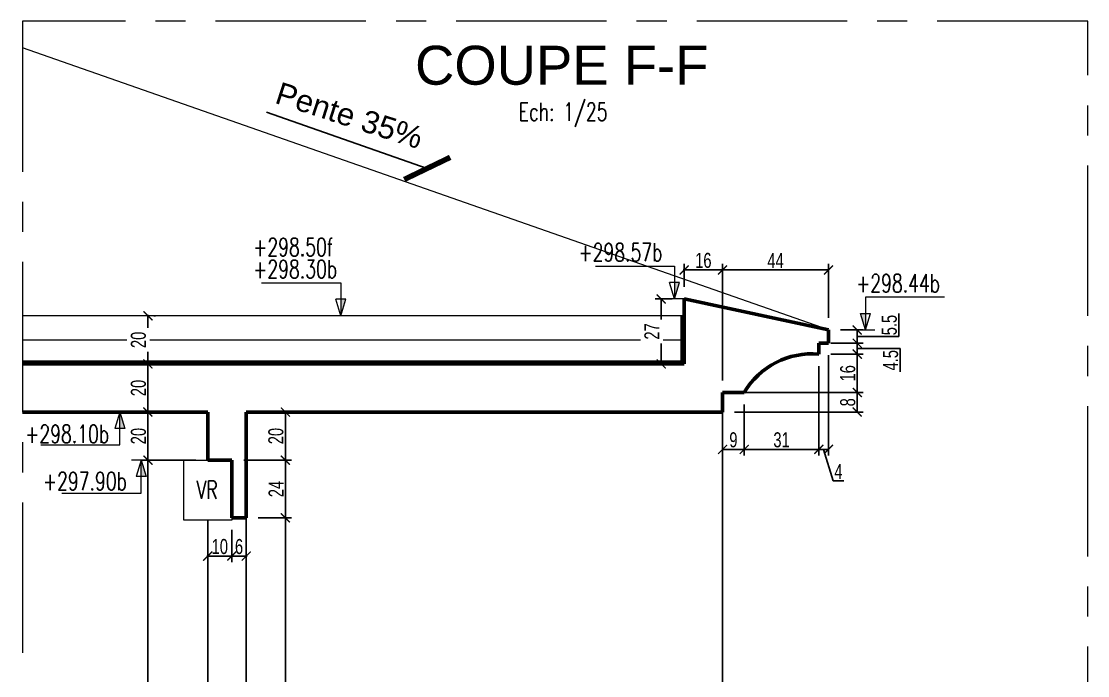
# Model space of a CAD drawing. Header units: metres. Extents: x -12536 to 12621, y -17191 to 9596.
# Drawn here: x 8308.6 to 8751.9, y 3611.3 to 3883.3 of the extents above; entities that cross this region are included whole.
import ezdxf
from ezdxf.enums import TextEntityAlignment as Align

# ---------------------------------------------------------------- set-up
doc = ezdxf.new("R2010")
doc.units = ezdxf.units.M
doc.header["$MEASUREMENT"] = 0
doc.header["$PDMODE"] = 2
doc.header["$PDSIZE"] = 0.25
doc.linetypes.add('AXES', pattern=[2, 1.25, -0.25, 0.25, -0.25])
doc.linetypes.add('CACHE2', pattern=[4.7625, 3.175, -1.5875])
for name, color, linetype, lineweight in [('B-AXE', 1, 'AXES', 13), ('B-CAC', 5, 'CACHE2', 9), ('B-COT', 1, 'Continuous', 18), ('B-T-VUE', 3, 'Continuous', 30), ('B-TITRE', 7, 'Continuous', 40), ('B-TXT', 3, 'Continuous', 30), ('B-VOILE-BA', 7, 'Continuous', 60), ('COTATION', 1, 'Continuous', 18), ('Dessin1$0$Plots', 5, 'Continuous', 0), ('Plots', 5, 'Continuous', 0)]:
    doc.layers.add(name, color=color, linetype=linetype, lineweight=lineweight)
doc.styles.add('COTE', font='arial.ttf', dxfattribs={"width": 0.7})
doc.styles.add('TEXTE', font='arial.ttf', dxfattribs={"width": 0.7})
doc.styles.add('TEXTE50', font='romans.shx', dxfattribs={"width": 0.7, "height": 0.15})
doc.styles.add('TITRE50', font='arial.ttf', dxfattribs={"height": 0.3})
doc.linetypes.add('ISOLATION', pattern='A,0.00254,-2.54,[134,ltypeshp.shx,S=2.54,R=0,X=-2.54,Y=0],-5.08,[134,ltypeshp.shx,S=2.54,R=180,X=2.54,Y=0],-2.54', length=10.16254)
doc.dimstyles.new('COT25CMm', dxfattribs={"dimscale": 0.5, "dimtxt": 12.5, "dimasz": 7.5, "dimexe": 5, "dimexo": 10, "dimgap": 1.5, "dimtad": 1, "dimdec": 1, "dimrnd": 0.5, "dimzin": 12, "dimdsep": 46, "dimtxsty": 'TEXTE', "dimblk1": 'ARCHTICK', "dimblk2": 'ARCHTICK', "dimsah": 1, "dimcen": 0, "dimdle": 0.75, "dimclrd": 1, "dimclre": 1, "dimclrt": 3, "dimadec": 0, "dimazin": 3, "dimtfac": 1, "dimtdec": 1, "dimtmove": 1, "dimatfit": 3, "dimldrblk": 'ARCHTICK', "dimfxl": 1, "dimtolj": 1, "dimtzin": 0, "dimarcsym": 0})
doc.dimstyles.new('COT50CM', dxfattribs={"dimscale": 0.05, "dimtxt": 2.5, "dimasz": 1.5, "dimexe": 1, "dimexo": 2, "dimgap": 1, "dimtad": 1, "dimdec": 1, "dimlfac": 100, "dimrnd": 0.5, "dimzin": 12, "dimdsep": 46, "dimtxsty": 'TEXTE', "dimblk1": 'ARCHTICK', "dimblk2": 'ARCHTICK', "dimsah": 1, "dimcen": 0, "dimdle": 1.5, "dimclrd": 1, "dimclre": 1, "dimclrt": 3, "dimadec": 0, "dimazin": 0, "dimtfac": 1, "dimtdec": 1, "dimtmove": 0, "dimatfit": 3, "dimldrblk": 'ARCHTICK', "dimfxl": 1, "dimtolj": 1, "dimtzin": 0, "dimarcsym": 0})

# ---------------------------------------------------------------- blocks, each defined once
blk = doc.blocks.new('niv00')
at = {"layer": 'B-COT'}
for p, q in [((481926.2617, -520782.8915), (481926.9205, -520782.8915)), ((481926.9205, -520782.8915), (481926.9205, -520783.1653)), ((481926.9205, -520783.1653), (481926.879, -520783.0282)), ((481926.962, -520783.0282), (481926.879, -520783.0282)), ((481926.9205, -520783.1653), (481926.962, -520783.0282)), ((481926.9993, -520783.1653), (481926.8417, -520783.1653))]:
    blk.add_line(p, q, dxfattribs=at)
blk.add_solid([(481926.962, -520783.0282), (481926.9205, -520783.0282), (481926.9205, -520783.1653)], dxfattribs=at)
blk = doc.blocks.new('_ArchTick')
at = {"color": 0, "linetype": 'ByBlock', "const_width": 0.15}
blk.add_lwpolyline([(-0.5, -0.5), (0.5, 0.5)], dxfattribs=at)
blk = doc.blocks.new('*D712')
at = {"layer": 'B-COT', "color": 1, "lineweight": -2, "transparency": 16777216}
for p, q in [((8418.39, 3676.56), (8418.39, 3701.31)), ((8401.13, 3700.93), (8420.89, 3700.93)), ((8407.13, 3676.93), (8420.89, 3676.93))]:
    blk.add_line(p, q, dxfattribs=at)
at = {"layer": 'Defpoints', "color": 0, "transparency": 16777216}
for p in [(8396.13, 3700.93), (8418.39, 3700.93), (8402.13, 3676.93)]:
    blk.add_point(p, dxfattribs=at)
at = {"layer": 'B-COT', "color": 1, "lineweight": -2, "transparency": 16777216, "xscale": 3.75, "yscale": 3.75, "zscale": 3.75}
for p, rotation in [((8418.39, 3700.93), 90), ((8418.39, 3676.93), 270)]:
    blk.add_blockref('_ArchTick', p, dxfattribs=dict(at, rotation=rotation))
at = {"layer": 'B-COT', "color": 3, "transparency": 16777216, "insert": (8414.51, 3688.93), "char_height": 6.25, "attachment_point": 5, "rotation": 90, "style": 'TEXTE'}
blk.add_mtext('\\A1;24', dxfattribs=at)
blk = doc.blocks.new('*D713')
at = {"layer": 'B-COT', "color": 1, "lineweight": -2, "transparency": 16777216}
for p, q in [((8361.25, 3460.56), (8361.25, 3701.31)), ((8381.13, 3700.93), (8358.75, 3700.93)), ((8366.63, 3460.93), (8358.75, 3460.93))]:
    blk.add_line(p, q, dxfattribs=at)
at = {"layer": 'Defpoints', "color": 0, "transparency": 16777216}
for p in [(8361.25, 3700.93), (8386.13, 3700.93), (8371.63, 3460.93)]:
    blk.add_point(p, dxfattribs=at)
at = {"layer": 'B-COT', "color": 1, "lineweight": -2, "transparency": 16777216, "xscale": 3.75, "yscale": 3.75, "zscale": 3.75}
for p, rotation in [((8361.25, 3700.93), 90), ((8361.25, 3460.93), 270)]:
    blk.add_blockref('_ArchTick', p, dxfattribs=dict(at, rotation=rotation))
at = {"layer": 'B-COT', "color": 3, "transparency": 16777216, "insert": (8357.31, 3580.93), "char_height": 6.25, "attachment_point": 5, "rotation": 90, "style": 'TEXTE'}
blk.add_mtext('\\A1;240', dxfattribs=at)
blk = doc.blocks.new('*D714')
at = {"layer": 'B-COT', "color": 1, "lineweight": -2, "transparency": 16777216}
for p, q in [((8381.13, 3720.93), (8358.75, 3720.93)), ((8361.25, 3700.56), (8361.25, 3721.31)), ((8381.13, 3700.93), (8358.75, 3700.93))]:
    blk.add_line(p, q, dxfattribs=at)
at = {"layer": 'Defpoints', "color": 0, "transparency": 16777216}
for p in [(8361.25, 3720.93), (8386.13, 3720.93), (8386.13, 3700.93)]:
    blk.add_point(p, dxfattribs=at)
at = {"layer": 'B-COT', "color": 1, "lineweight": -2, "transparency": 16777216, "xscale": 3.75, "yscale": 3.75, "zscale": 3.75}
for p, rotation in [((8361.25, 3720.93), 90), ((8361.25, 3700.93), 270)]:
    blk.add_blockref('_ArchTick', p, dxfattribs=dict(at, rotation=rotation))
at = {"layer": 'B-COT', "color": 3, "transparency": 16777216, "insert": (8357.31, 3710.93), "char_height": 6.25, "attachment_point": 5, "rotation": 90, "style": 'TEXTE'}
blk.add_mtext('\\A1;20', dxfattribs=at)
blk = doc.blocks.new('*D715')
at = {"layer": 'B-COT', "color": 1, "lineweight": -2, "transparency": 16777216}
for p, q in [((8361.25, 3720.56), (8361.25, 3741.31)), ((8366.25, 3740.93), (8363.75, 3740.93)), ((8381.13, 3720.93), (8358.75, 3720.93))]:
    blk.add_line(p, q, dxfattribs=at)
at = {"layer": 'Defpoints', "color": 0, "transparency": 16777216}
for p in [(8361.25, 3740.93), (8361.25, 3740.93), (8386.13, 3720.93)]:
    blk.add_point(p, dxfattribs=at)
at = {"layer": 'B-COT', "color": 1, "lineweight": -2, "transparency": 16777216, "xscale": 3.75, "yscale": 3.75, "zscale": 3.75}
for p, rotation in [((8361.25, 3740.93), 90), ((8361.25, 3720.93), 270)]:
    blk.add_blockref('_ArchTick', p, dxfattribs=dict(at, rotation=rotation))
at = {"layer": 'B-COT', "color": 3, "transparency": 16777216, "insert": (8357.31, 3730.93), "char_height": 6.25, "attachment_point": 5, "rotation": 90, "style": 'TEXTE'}
blk.add_mtext('\\A1;20', dxfattribs=at)
blk = doc.blocks.new('*D716')
at = {"layer": 'B-COT', "color": 1, "lineweight": -2, "transparency": 16777216}
for p, q in [((8407.13, 3676.93), (8420.89, 3676.93)), ((8418.39, 3460.56), (8418.39, 3677.31)), ((8418.76, 3460.93), (8420.89, 3460.93))]:
    blk.add_line(p, q, dxfattribs=at)
at = {"layer": 'Defpoints', "color": 0, "transparency": 16777216}
for p in [(8402.13, 3676.93), (8418.39, 3676.93), (8413.76, 3460.93)]:
    blk.add_point(p, dxfattribs=at)
at = {"layer": 'B-COT', "color": 1, "lineweight": -2, "transparency": 16777216, "xscale": 3.75, "yscale": 3.75, "zscale": 3.75}
for p, rotation in [((8418.39, 3676.93), 90), ((8418.39, 3460.93), 270)]:
    blk.add_blockref('_ArchTick', p, dxfattribs=dict(at, rotation=rotation))
at = {"layer": 'B-COT', "color": 3, "transparency": 16777216, "insert": (8414.45, 3568.93), "char_height": 6.25, "attachment_point": 5, "rotation": 90, "style": 'TEXTE'}
blk.add_mtext('\\A1;216', dxfattribs=at)
blk = doc.blocks.new('*D717')
at = {"layer": 'B-COT', "color": 1, "lineweight": -2, "transparency": 16777216}
for p, q in [((8407.13, 3720.93), (8420.89, 3720.93)), ((8418.39, 3700.56), (8418.39, 3721.31)), ((8401.13, 3700.93), (8420.89, 3700.93))]:
    blk.add_line(p, q, dxfattribs=at)
at = {"layer": 'Defpoints', "color": 0, "transparency": 16777216}
for p in [(8402.13, 3720.93), (8418.39, 3720.93), (8396.13, 3700.93)]:
    blk.add_point(p, dxfattribs=at)
at = {"layer": 'B-COT', "color": 1, "lineweight": -2, "transparency": 16777216, "xscale": 3.75, "yscale": 3.75, "zscale": 3.75}
for p, rotation in [((8418.39, 3720.93), 90), ((8418.39, 3700.93), 270)]:
    blk.add_blockref('_ArchTick', p, dxfattribs=dict(at, rotation=rotation))
at = {"layer": 'B-COT', "color": 3, "transparency": 16777216, "insert": (8414.45, 3710.93), "char_height": 6.25, "attachment_point": 5, "rotation": 90, "style": 'TEXTE'}
blk.add_mtext('\\A1;20', dxfattribs=at)
blk = doc.blocks.new('*D730')
at = {"layer": 'B-COT', "color": 1, "lineweight": -2, "transparency": 16777216}
for p, q in [((8609.13, 3724.03), (8609.13, 3702.89)), ((8600.13, 3715.93), (8600.13, 3702.89)), ((8599.75, 3705.39), (8609.5, 3705.39))]:
    blk.add_line(p, q, dxfattribs=at)
at = {"layer": 'Defpoints', "color": 0, "transparency": 16777216}
for p in [(8609.13, 3729.03), (8600.13, 3720.93), (8609.13, 3705.39)]:
    blk.add_point(p, dxfattribs=at)
at = {"layer": 'B-COT', "color": 1, "lineweight": -2, "transparency": 16777216, "xscale": 3.75, "yscale": 3.75, "zscale": 3.75, "rotation": 180}
blk.add_blockref('_ArchTick', (8600.13, 3705.39), dxfattribs=at)
at = {"layer": 'B-COT', "color": 1, "lineweight": -2, "transparency": 16777216, "xscale": 3.75, "yscale": 3.75, "zscale": 3.75}
blk.add_blockref('_ArchTick', (8609.13, 3705.39), dxfattribs=at)
at = {"layer": 'B-COT', "color": 3, "transparency": 16777216, "insert": (8604.63, 3709.33), "char_height": 6.25, "attachment_point": 5, "style": 'TEXTE'}
blk.add_mtext('\\A1;9', dxfattribs=at)
blk = doc.blocks.new('*D731')
at = {"layer": 'B-COT', "color": 1, "lineweight": -2, "transparency": 16777216}
for p, q in [((8640.13, 3740.03), (8640.13, 3702.89)), ((8609.13, 3724.03), (8609.13, 3702.89)), ((8608.75, 3705.39), (8640.5, 3705.39))]:
    blk.add_line(p, q, dxfattribs=at)
at = {"layer": 'Defpoints', "color": 0, "transparency": 16777216}
for p in [(8640.13, 3745.03), (8609.13, 3729.03), (8640.13, 3705.39)]:
    blk.add_point(p, dxfattribs=at)
at = {"layer": 'B-COT', "color": 1, "lineweight": -2, "transparency": 16777216, "xscale": 3.75, "yscale": 3.75, "zscale": 3.75, "rotation": 180}
blk.add_blockref('_ArchTick', (8609.13, 3705.39), dxfattribs=at)
at = {"layer": 'B-COT', "color": 1, "lineweight": -2, "transparency": 16777216, "xscale": 3.75, "yscale": 3.75, "zscale": 3.75}
blk.add_blockref('_ArchTick', (8640.13, 3705.39), dxfattribs=at)
at = {"layer": 'B-COT', "color": 3, "transparency": 16777216, "insert": (8624.63, 3709.33), "char_height": 6.25, "attachment_point": 5, "style": 'TEXTE'}
blk.add_mtext('\\A1;31', dxfattribs=at)
blk = doc.blocks.new('*D732')
at = {"layer": 'B-COT', "color": 1, "lineweight": -2, "transparency": 16777216}
for p, q in [((8644.13, 3744.53), (8644.13, 3702.89)), ((8640.13, 3740.03), (8640.13, 3702.89)), ((8639.75, 3705.39), (8644.5, 3705.39)), ((8642.13, 3705.39), (8646.03, 3692.39)), ((8646.03, 3692.39), (8650.55, 3692.39))]:
    blk.add_line(p, q, dxfattribs=at)
at = {"layer": 'Defpoints', "color": 0, "transparency": 16777216}
for p in [(8644.13, 3749.53), (8640.13, 3745.03), (8644.13, 3705.39)]:
    blk.add_point(p, dxfattribs=at)
at = {"layer": 'B-COT', "color": 1, "lineweight": -2, "transparency": 16777216, "xscale": 3.75, "yscale": 3.75, "zscale": 3.75, "rotation": 180}
blk.add_blockref('_ArchTick', (8640.13, 3705.39), dxfattribs=at)
at = {"layer": 'B-COT', "color": 1, "lineweight": -2, "transparency": 16777216, "xscale": 3.75, "yscale": 3.75, "zscale": 3.75}
blk.add_blockref('_ArchTick', (8644.13, 3705.39), dxfattribs=at)
at = {"layer": 'B-COT', "color": 3, "transparency": 16777216, "insert": (8648.29, 3696.26), "char_height": 6.25, "attachment_point": 5, "style": 'TEXTE'}
blk.add_mtext('\\A1;4', dxfattribs=at)
blk = doc.blocks.new('*D733')
at = {"layer": 'B-COT', "color": 1, "lineweight": -2, "transparency": 16777216}
for p, q in [((8605.13, 3729.03), (8658.61, 3729.03)), ((8656.11, 3720.56), (8656.11, 3729.41)), ((8605.13, 3720.93), (8658.61, 3720.93))]:
    blk.add_line(p, q, dxfattribs=at)
at = {"layer": 'Defpoints', "color": 0, "transparency": 16777216}
for p in [(8600.13, 3729.03), (8656.11, 3729.03), (8600.13, 3720.93)]:
    blk.add_point(p, dxfattribs=at)
at = {"layer": 'B-COT', "color": 1, "lineweight": -2, "transparency": 16777216, "xscale": 3.75, "yscale": 3.75, "zscale": 3.75}
for p, rotation in [((8656.11, 3729.03), 90), ((8656.11, 3720.93), 270)]:
    blk.add_blockref('_ArchTick', p, dxfattribs=dict(at, rotation=rotation))
at = {"layer": 'B-COT', "color": 3, "transparency": 16777216, "insert": (8652.17, 3724.98), "char_height": 6.25, "attachment_point": 5, "rotation": 90, "style": 'TEXTE'}
blk.add_mtext('\\A1;8', dxfattribs=at)
blk = doc.blocks.new('*D734')
at = {"layer": 'B-COT', "color": 1, "lineweight": -2, "transparency": 16777216}
for p, q in [((8645.13, 3745.03), (8658.61, 3745.03)), ((8656.11, 3728.66), (8656.11, 3745.41)), ((8605.13, 3729.03), (8658.61, 3729.03))]:
    blk.add_line(p, q, dxfattribs=at)
at = {"layer": 'Defpoints', "color": 0, "transparency": 16777216}
for p in [(8640.13, 3745.03), (8656.11, 3745.03), (8600.13, 3729.03)]:
    blk.add_point(p, dxfattribs=at)
at = {"layer": 'B-COT', "color": 1, "lineweight": -2, "transparency": 16777216, "xscale": 3.75, "yscale": 3.75, "zscale": 3.75}
for p, rotation in [((8656.11, 3745.03), 90), ((8656.11, 3729.03), 270)]:
    blk.add_blockref('_ArchTick', p, dxfattribs=dict(at, rotation=rotation))
at = {"layer": 'B-COT', "color": 3, "transparency": 16777216, "insert": (8652.17, 3737.03), "char_height": 6.25, "attachment_point": 5, "rotation": 90, "style": 'TEXTE'}
blk.add_mtext('\\A1;16', dxfattribs=at)
blk = doc.blocks.new('*D735')
at = {"layer": 'B-COT', "color": 1, "lineweight": -2, "transparency": 16777216}
for p, q in [((8645.13, 3749.53), (8658.61, 3749.53)), ((8656.11, 3744.66), (8656.11, 3749.91)), ((8656.11, 3747.28), (8673.93, 3747.29)), ((8673.93, 3747.29), (8673.93, 3737.62)), ((8645.13, 3745.03), (8658.61, 3745.03))]:
    blk.add_line(p, q, dxfattribs=at)
at = {"layer": 'Defpoints', "color": 0, "transparency": 16777216}
for p in [(8640.13, 3749.53), (8656.11, 3749.53), (8640.13, 3745.03)]:
    blk.add_point(p, dxfattribs=at)
at = {"layer": 'B-COT', "color": 1, "lineweight": -2, "transparency": 16777216, "xscale": 3.75, "yscale": 3.75, "zscale": 3.75}
for p, rotation in [((8656.11, 3749.53), 90), ((8656.11, 3745.03), 270)]:
    blk.add_blockref('_ArchTick', p, dxfattribs=dict(at, rotation=rotation))
at = {"layer": 'B-COT', "color": 3, "transparency": 16777216, "insert": (8670, 3742.46), "char_height": 6.25, "attachment_point": 5, "rotation": 90, "style": 'TEXTE'}
blk.add_mtext('\\A1;4.5', dxfattribs=at)
blk = doc.blocks.new('*D736')
at = {"layer": 'B-COT', "color": 1, "lineweight": -2, "transparency": 16777216}
for p, q in [((8673.39, 3752.33), (8673.39, 3761.83)), ((8649.13, 3755.03), (8658.61, 3755.03)), ((8656.11, 3749.16), (8656.11, 3755.41)), ((8656.11, 3752.28), (8673.39, 3752.33)), ((8645.13, 3749.53), (8658.61, 3749.53))]:
    blk.add_line(p, q, dxfattribs=at)
at = {"layer": 'Defpoints', "color": 0, "transparency": 16777216}
for p in [(8644.13, 3755.03), (8656.11, 3755.03), (8640.13, 3749.53)]:
    blk.add_point(p, dxfattribs=at)
at = {"layer": 'B-COT', "color": 1, "lineweight": -2, "transparency": 16777216, "xscale": 3.75, "yscale": 3.75, "zscale": 3.75}
for p, rotation in [((8656.11, 3755.03), 90), ((8656.11, 3749.53), 270)]:
    blk.add_blockref('_ArchTick', p, dxfattribs=dict(at, rotation=rotation))
at = {"layer": 'B-COT', "color": 3, "transparency": 16777216, "insert": (8669.46, 3757.08), "char_height": 6.25, "attachment_point": 5, "rotation": 90, "style": 'TEXTE'}
blk.add_mtext('\\A1;5.5', dxfattribs=at)
blk = doc.blocks.new('*D737')
at = {"layer": 'B-COT', "color": 1, "lineweight": -2, "transparency": 16777216}
for p, q in [((8361.25, 3740.56), (8361.25, 3761.31)), ((8364.37, 3760.93), (8363.75, 3760.93)), ((8366.25, 3740.93), (8363.75, 3740.93))]:
    blk.add_line(p, q, dxfattribs=at)
at = {"layer": 'Defpoints', "color": 0, "transparency": 16777216}
for p in [(8359.37, 3760.93), (8361.25, 3760.93), (8361.25, 3740.93)]:
    blk.add_point(p, dxfattribs=at)
at = {"layer": 'B-COT', "color": 1, "lineweight": -2, "transparency": 16777216, "xscale": 3.75, "yscale": 3.75, "zscale": 3.75}
for p, rotation in [((8361.25, 3760.93), 90), ((8361.25, 3740.93), 270)]:
    blk.add_blockref('_ArchTick', p, dxfattribs=dict(at, rotation=rotation))
at = {"layer": 'B-COT', "color": 3, "transparency": 16777216, "insert": (8357.31, 3750.93), "char_height": 6.25, "attachment_point": 5, "rotation": 90, "style": 'TEXTE', "bg_fill": 3, "box_fill_scale": 1.25, "bg_fill_color": 256, "bg_fill_true_color": 13158600, "bg_fill_transparency": 0}
blk.add_mtext('\\A1;20', dxfattribs=at)
blk = doc.blocks.new('*D685')
at = {"layer": 'B-COT', "color": 1, "lineweight": -2, "transparency": 16777216}
for p, q in [((8600.13, 3734.03), (8600.13, 3782.49)), ((8644.13, 3760.03), (8644.13, 3782.49)), ((8644.5, 3779.99), (8599.75, 3779.99))]:
    blk.add_line(p, q, dxfattribs=at)
at = {"layer": 'Defpoints', "color": 0, "transparency": 16777216}
for p in [(8600.13, 3779.99), (8644.13, 3755.03), (8600.13, 3729.03)]:
    blk.add_point(p, dxfattribs=at)
at = {"layer": 'B-COT', "color": 1, "lineweight": -2, "transparency": 16777216, "xscale": 3.75, "yscale": 3.75, "zscale": 3.75, "rotation": 180}
blk.add_blockref('_ArchTick', (8600.13, 3779.99), dxfattribs=at)
at = {"layer": 'B-COT', "color": 1, "lineweight": -2, "transparency": 16777216, "xscale": 3.75, "yscale": 3.75, "zscale": 3.75}
blk.add_blockref('_ArchTick', (8644.13, 3779.99), dxfattribs=at)
at = {"layer": 'B-COT', "color": 3, "transparency": 16777216, "insert": (8622.13, 3783.87), "char_height": 6.25, "attachment_point": 5, "style": 'TEXTE'}
blk.add_mtext('\\A1;44', dxfattribs=at)
blk = doc.blocks.new('*D686')
at = {"layer": 'B-COT', "color": 1, "lineweight": -2, "transparency": 16777216}
for p, q in [((8584.13, 3772.93), (8584.13, 3782.49)), ((8600.13, 3734.03), (8600.13, 3782.49)), ((8600.5, 3779.99), (8583.75, 3779.99))]:
    blk.add_line(p, q, dxfattribs=at)
at = {"layer": 'Defpoints', "color": 0, "transparency": 16777216}
for p in [(8584.13, 3779.99), (8584.13, 3767.93), (8600.13, 3729.03)]:
    blk.add_point(p, dxfattribs=at)
at = {"layer": 'B-COT', "color": 1, "lineweight": -2, "transparency": 16777216, "xscale": 3.75, "yscale": 3.75, "zscale": 3.75, "rotation": 180}
blk.add_blockref('_ArchTick', (8584.13, 3779.99), dxfattribs=at)
at = {"layer": 'B-COT', "color": 1, "lineweight": -2, "transparency": 16777216, "xscale": 3.75, "yscale": 3.75, "zscale": 3.75}
blk.add_blockref('_ArchTick', (8600.13, 3779.99), dxfattribs=at)
at = {"layer": 'B-COT', "color": 3, "transparency": 16777216, "insert": (8592.13, 3783.93), "char_height": 6.25, "attachment_point": 5, "style": 'TEXTE'}
blk.add_mtext('\\A1;16', dxfattribs=at)
blk = doc.blocks.new('*D687')
at = {"layer": 'B-COT', "color": 1, "lineweight": -2, "transparency": 16777216}
for p, q in [((8579.13, 3767.93), (8572.13, 3767.93)), ((8574.63, 3768.31), (8574.63, 3740.56)), ((8579.13, 3740.93), (8572.13, 3740.93))]:
    blk.add_line(p, q, dxfattribs=at)
at = {"layer": 'Defpoints', "color": 0, "transparency": 16777216}
for p in [(8584.13, 3767.93), (8574.63, 3740.93), (8584.13, 3740.93)]:
    blk.add_point(p, dxfattribs=at)
at = {"layer": 'B-COT', "color": 1, "lineweight": -2, "transparency": 16777216, "xscale": 3.75, "yscale": 3.75, "zscale": 3.75}
for p, rotation in [((8574.63, 3767.93), 90), ((8574.63, 3740.93), 270)]:
    blk.add_blockref('_ArchTick', p, dxfattribs=dict(at, rotation=rotation))
at = {"layer": 'B-COT', "color": 3, "transparency": 16777216, "insert": (8570.74, 3754.43), "char_height": 6.25, "attachment_point": 5, "rotation": 90, "style": 'TEXTE', "bg_fill": 3, "box_fill_scale": 1.25, "bg_fill_color": 256, "bg_fill_true_color": 13158600, "bg_fill_transparency": 0}
blk.add_mtext('\\A1;27', dxfattribs=at)
blk = doc.blocks.new('*D766')
at = {"layer": 'B-COT', "color": 1, "lineweight": -2, "transparency": 16777216}
for p, q in [((8396.13, 3671.93), (8396.13, 3658.54)), ((8402.13, 3671.93), (8402.13, 3658.54)), ((8402.5, 3661.04), (8395.75, 3661.04))]:
    blk.add_line(p, q, dxfattribs=at)
at = {"layer": 'Defpoints', "color": 0, "transparency": 16777216}
for p in [(8396.13, 3676.93), (8402.13, 3676.93), (8396.13, 3661.04)]:
    blk.add_point(p, dxfattribs=at)
at = {"layer": 'B-COT', "color": 1, "lineweight": -2, "transparency": 16777216, "xscale": 3.75, "yscale": 3.75, "zscale": 3.75, "rotation": 180}
blk.add_blockref('_ArchTick', (8396.13, 3661.04), dxfattribs=at)
at = {"layer": 'B-COT', "color": 1, "lineweight": -2, "transparency": 16777216, "xscale": 3.75, "yscale": 3.75, "zscale": 3.75}
blk.add_blockref('_ArchTick', (8402.13, 3661.04), dxfattribs=at)
at = {"layer": 'B-COT', "color": 3, "transparency": 16777216, "insert": (8399.13, 3664.98), "char_height": 6.25, "attachment_point": 5, "style": 'TEXTE'}
blk.add_mtext('\\A1;6', dxfattribs=at)
blk = doc.blocks.new('*D767')
at = {"layer": 'B-COT', "color": 1, "lineweight": -2, "transparency": 16777216}
for p, q in [((8396.13, 3671.93), (8396.13, 3658.54)), ((8386.13, 3664.84), (8386.13, 3658.54)), ((8396.5, 3661.04), (8385.75, 3661.04))]:
    blk.add_line(p, q, dxfattribs=at)
at = {"layer": 'Defpoints', "color": 0, "transparency": 16777216}
for p in [(8396.13, 3676.93), (8386.13, 3669.84), (8386.13, 3661.04)]:
    blk.add_point(p, dxfattribs=at)
at = {"layer": 'B-COT', "color": 1, "lineweight": -2, "transparency": 16777216, "xscale": 3.75, "yscale": 3.75, "zscale": 3.75, "rotation": 180}
blk.add_blockref('_ArchTick', (8386.13, 3661.04), dxfattribs=at)
at = {"layer": 'B-COT', "color": 1, "lineweight": -2, "transparency": 16777216, "xscale": 3.75, "yscale": 3.75, "zscale": 3.75}
blk.add_blockref('_ArchTick', (8396.13, 3661.04), dxfattribs=at)
at = {"layer": 'B-COT', "color": 3, "transparency": 16777216, "insert": (8391.13, 3664.98), "char_height": 6.25, "attachment_point": 5, "style": 'TEXTE'}
blk.add_mtext('\\A1;10', dxfattribs=at)

msp = doc.modelspace()

# ---------------------------------------------------------------- linework, layer by layer
at = {"layer": 'B-AXE', "ltscale": 50}
msp.add_lwpolyline([(8309.126, 3883.349), (8309.126, 3360.905), (8751.888, 3360.905), (8751.888, 3883.349)], close=True, dxfattribs=at)
at = {"layer": 'B-CAC', "linetype": 'ByBlock', "ltscale": 70, "const_width": 1}
msp.add_lwpolyline([(8583.126, 3760.934), (8583.126, 3741.934), (8309.126, 3741.934)], dxfattribs=at)
at = {"layer": 'B-T-VUE'}
for p, q in [((8600.126, 3720.934), (8600.126, 3465.934)), ((8386.126, 3460.934), (8386.126, 3675.934)), ((8402.126, 3460.934), (8402.126, 3676.934))]:
    msp.add_line(p, q, dxfattribs=at)
at = {"layer": 'B-VOILE-BA'}
for p, q in [((8584.126, 3767.934), (8584.126, 3740.934)), ((8584.126, 3767.919), (8644.126, 3755.034)), ((8644.126, 3749.534), (8644.126, 3755.034)), ((8640.126, 3745.034), (8640.126, 3749.534)), ((8640.126, 3749.534), (8644.126, 3749.534)), ((8584.126, 3740.934), (8309.126, 3740.934)), ((8600.126, 3720.934), (8600.126, 3729.034)), ((8600.126, 3729.034), (8609.126, 3729.034)), ((8386.126, 3720.934), (8309.126, 3720.934)), ((8386.126, 3720.934), (8386.126, 3700.934)), ((8402.126, 3676.934), (8402.126, 3720.934)), ((8402.126, 3720.934), (8600.126, 3720.934)), ((8386.126, 3700.934), (8396.126, 3700.934)), ((8396.126, 3700.934), (8396.126, 3676.934)), ((8396.126, 3676.934), (8402.126, 3676.934))]:
    msp.add_line(p, q, dxfattribs=at)
msp.add_arc((8637.474, 3712.141), 33, 85.39078, 149.20836, dxfattribs=at)
at = {"layer": 'Dessin1$0$Plots', "color": 3, "linetype": 'ISOLATION', "ltscale": 0.9}
msp.add_line((8309.126, 3750.934), (8583.126, 3750.934), dxfattribs=at)
at = {"layer": 'Plots'}
msp.add_line((8584.126, 3760.934), (8309.126, 3760.934), dxfattribs=at)
msp.add_lwpolyline([(8396.126, 3675.934), (8376.126, 3675.934), (8376.126, 3700.934), (8396.126, 3700.934)], close=True, dxfattribs=at)

# ---------------------------------------------------------------- block references
at = {"layer": 'COTATION', "yscale": 50.00000000000006, "zscale": 50.00000000000006}
for p, xscale in [((-24087765.837, 26042926.186), 50.00000000000006), ((-24087904.556, 26042919.201), 50.00000000000006), ((24105005.509, 26042913.301), -50.00000000000006)]:
    msp.add_blockref('niv00', p, dxfattribs=dict(at, xscale=xscale))
at = {"layer": 'COTATION', "xscale": -50.00000000000006, "yscale": 50.00000000000006, "zscale": 50.00000000000006, "rotation": 180}
for p in [(-24087996.415, -26035437.333), (-24087987.596, -26035457.333)]:
    msp.add_blockref('niv00', p, dxfattribs=at)

# ---------------------------------------------------------------- texts
at = {"layer": 'B-COT', "color": 3, "ltscale": 0.5, "style": 'COTE'}
msp.add_text('Pente 35%%%', height=9.24, rotation=342.11892, dxfattribs=at).set_placement((8413.549, 3849.545))
at = {"layer": 'B-TITRE', "color": 2, "style": 'TITRE50'}
msp.add_text('COUPE F-F', height=16.2, rotation=0, dxfattribs=at).set_placement((8533.257, 3856.998), align=Align.CENTER)
at = {"layer": 'B-TXT', "style": 'TEXTE50', "width": 0.7}
msp.add_text('Ech: 1/25', height=7.5, rotation=0.0425, dxfattribs=at).set_placement((8533.854, 3842.014), align=Align.CENTER)
for s, rotation, p in [('+298.50f', 0, (8405.042, 3785.771)), ('+298.57b', 0, (8540.263, 3783.6)), ('+298.30b', 0, (8405.042, 3776.615)), ('+298.44b', 360, (8655.661, 3770.715)), ('+298.10b', 360, (8310.268, 3708.072)), ('+297.90b', 360, (8317.648, 3688.447))]:
    msp.add_text(s, height=7.5, rotation=rotation, dxfattribs=at).set_placement(p)
at = {"layer": 'Plots', "style": 'TEXTE50', "width": 0.7}
msp.add_text('VR', height=7.5, rotation=0, dxfattribs=at).set_placement((8381.475, 3684.864))

# ---------------------------------------------------------------- dimensions: what is measured, and where the dimension line sits
at = {"layer": 'B-COT'}
for base, p1, p2, picture, middle in [((8584.126, 3779.993), (8600.126, 3729.034), (8584.126, 3767.934), '*D686', (8592.126, 3783.934)), ((8600.126, 3779.993), (8644.126, 3755.034), (8600.126, 3729.034), '*D685', (8622.126, 3783.868)), ((8644.126, 3705.386), (8640.126, 3745.034), (8644.126, 3749.534), '*D732', (8646.776, 3696.261)), ((8640.126, 3705.386), (8609.126, 3729.034), (8640.126, 3745.034), '*D731', (8624.626, 3709.329)), ((8609.126, 3705.386), (8600.126, 3720.934), (8609.126, 3729.034), '*D730', (8604.626, 3709.327)), ((8386.126, 3661.036), (8396.126, 3676.934), (8386.126, 3669.839), '*D767', (8391.126, 3664.977)), ((8396.126, 3661.036), (8402.126, 3676.934), (8396.126, 3676.934), '*D766', (8399.126, 3664.977))]:
    dim = msp.add_linear_dim(base=base, p1=p1, p2=p2, dimstyle='COT25CMm', dxfattribs=at)
    dim.commit()
    dim.dimension.update_dxf_attribs({"geometry": picture, "text_midpoint": middle})
for base, p1, p2, picture, middle in [((8656.107, 3755.034), (8640.126, 3749.534), (8644.126, 3755.034), '*D736', (8673.388, 3753.085)), ((8656.107, 3749.534), (8640.126, 3745.034), (8640.126, 3749.534), '*D735', (8673.927, 3746.544))]:
    dim = msp.add_linear_dim(base=base, p1=p1, p2=p2, angle=90, dimstyle='COT25CMm', dxfattribs=at)
    dim.commit()
    dim.dimension.update_dxf_attribs({"geometry": picture, "text_midpoint": middle, "dimtype": 160})
for base, p1, p2, picture, middle in [((8656.107, 3745.034), (8600.126, 3729.034), (8640.126, 3745.034), '*D734', (8652.166, 3737.034)), ((8361.246, 3740.934), (8386.126, 3720.934), (8361.246, 3740.934), '*D715', (8357.305, 3730.934)), ((8656.107, 3729.034), (8600.126, 3720.934), (8600.126, 3729.034), '*D733', (8652.166, 3724.984)), ((8361.246, 3720.934), (8386.126, 3700.934), (8386.126, 3720.934), '*D714', (8357.305, 3710.934)), ((8418.394, 3720.934), (8396.126, 3700.934), (8402.126, 3720.934), '*D717', (8414.453, 3710.934)), ((8361.246, 3700.934), (8371.626, 3460.934), (8386.126, 3700.934), '*D713', (8357.305, 3580.934)), ((8418.394, 3700.934), (8402.126, 3676.934), (8396.126, 3700.934), '*D712', (8414.506, 3688.934)), ((8418.394, 3676.934), (8413.758, 3460.934), (8402.126, 3676.934), '*D716', (8414.453, 3568.934))]:
    dim = msp.add_linear_dim(base=base, p1=p1, p2=p2, angle=90, dimstyle='COT25CMm', dxfattribs=at)
    dim.commit()
    dim.dimension.update_dxf_attribs({"geometry": picture, "text_midpoint": middle})

# ---------------------------------------------------------------- leaders
msp.add_leader([(8477.337, 3822.198), (8410.583, 3845.562)], dimstyle='COT50CM', override={"dimscale": 5, "dimasz": 3, "dimdec": 1, "dimrnd": 0.5, "dimadec": 1, "dimtdec": 1, "dimfxl": 50, "dimfxlon": 1}, dxfattribs=at)

# ---------------------------------------------------------------- next in the draw order: dimensions: what is measured, and where the dimension line sits
dim = msp.add_linear_dim(base=(8361.246, 3760.934), p1=(8361.246, 3740.934), p2=(8359.371, 3760.934), angle=90, dimstyle='COT25CMm', override={"dimtfill": 1}, dxfattribs=at)
dim.commit()
dim.dimension.update_dxf_attribs({"geometry": '*D737', "text_midpoint": (8357.305, 3750.934)})

# ---------------------------------------------------------------- next in the draw order: linework, layer by layer
at = {"layer": 'Plots'}
msp.add_line((8644.126, 3755.034), (8309.126, 3872.284), dxfattribs=at)

# ---------------------------------------------------------------- next in the draw order: dimensions: what is measured, and where the dimension line sits
at = {"layer": 'B-COT'}
dim = msp.add_linear_dim(base=(8574.631, 3740.934), p1=(8584.126, 3767.934), p2=(8584.126, 3740.934), angle=90, dimstyle='COT25CMm', override={"dimtfill": 1}, dxfattribs=at)
dim.commit()
dim.dimension.update_dxf_attribs({"geometry": '*D687', "text_midpoint": (8570.743, 3754.434)})

doc.saveas('drawing.dxf')
